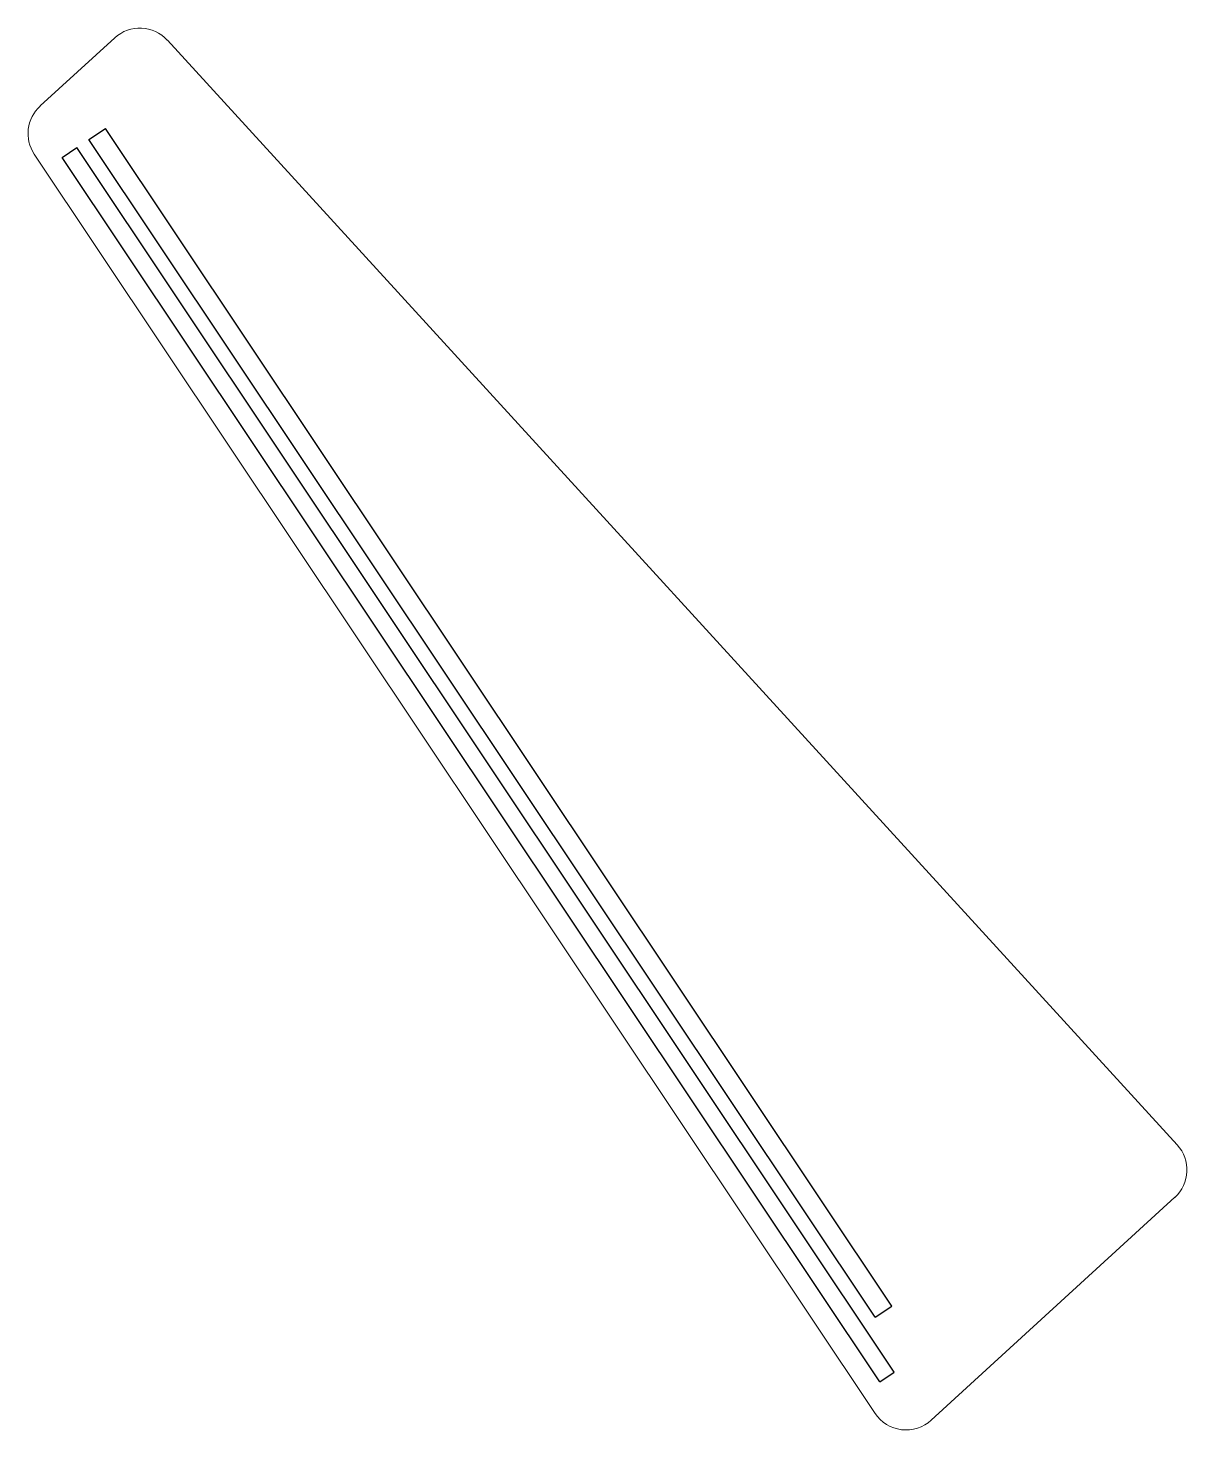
# Model space of a CAD drawing. Header units: inches. Extents: x -6.4 to 3.7, y -4.8 to 7.5.
import ezdxf

# ---------------------------------------------------------------- set-up
doc = ezdxf.new("R2010")
doc.units = ezdxf.units.IN
doc.header["$MEASUREMENT"] = 0

msp = doc.modelspace()

# ---------------------------------------------------------------- linework, layer by layer
at = {"color": 7, "linetype": 'Continuous', "lineweight": 15}
for p, q in [((-5.685, 7.427), (-6.338, 6.83)), ((3.619, -2.266), (-5.224, 7.406)), ((-6.389, 6.408), (0.974, -4.618)), ((1.465, -4.678), (3.599, -2.726))]:
    msp.add_line(p, q, dxfattribs=at)
at = {"color": 7, "linetype": 'Continuous'}
for p, q in [((-5.91, 6.536), (-5.766, 6.633)), ((1.12, -3.679), (-5.766, 6.633)), ((0.975, -3.776), (-5.91, 6.536)), ((-6.144, 6.38), (-6.017, 6.465)), ((1.142, -4.257), (-6.017, 6.465)), ((1.015, -4.342), (-6.144, 6.38)), ((0.975, -3.776), (1.12, -3.679)), ((1.015, -4.342), (1.142, -4.257))]:
    msp.add_line(p, q, dxfattribs=at)
at = {"color": 7, "linetype": 'Continuous', "lineweight": 15}
for centre, start, end in [((-5.465, 7.186), 42.4381, 132.4381), ((-6.118, 6.589), 132.4381, 213.7316), ((3.379, -2.486), 312.4381, 42.4381), ((1.245, -4.437), 213.7316, 312.4381)]:
    msp.add_arc(centre, 0.326, start, end, dxfattribs=at)

doc.saveas('drawing.dxf')
